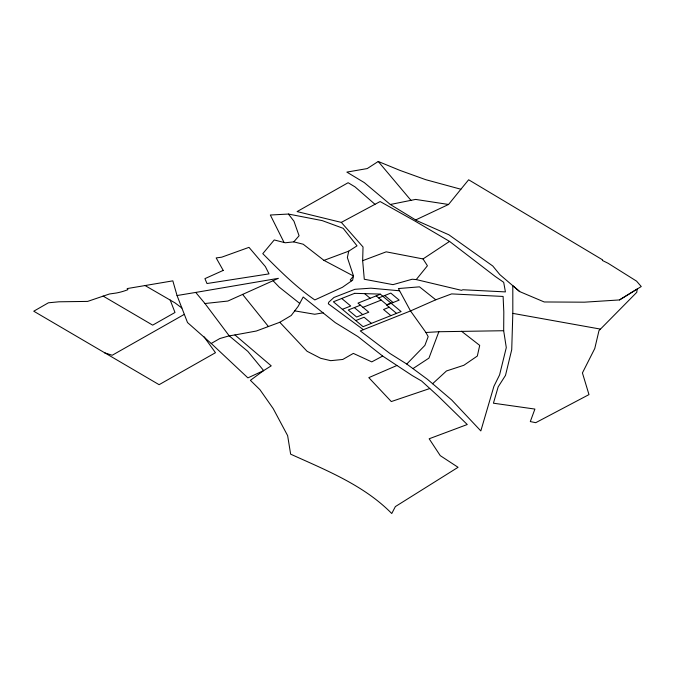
<?xml version="1.0" encoding="UTF-8"?>
<svg xmlns="http://www.w3.org/2000/svg" width="675" height="675" viewBox="0 0 675 675"><rect width="100%" height="100%" fill="white"/><g stroke="black" fill="none" stroke-linecap="round" stroke-linejoin="round"><path stroke-width="1.01" d="M503.677 330.725L503.812 311.985L503.103 296.443L451.609 293.903L435.772 299.793L410.51 310.939L360.29 330.91L389.863 353.43L406.755 364.044L427.452 379.316L451.634 399.912L480.828 430.92L493.914 386.311L499.584 374.895L506.292 347.6L503.677 330.725L438.86 331.737L425.933 332.48L410.51 310.939L398.393 288.554L419.479 286.841L435.772 299.793M341.322 222.396L380.126 201.547L414.61 220.843L449.55 241.405L495.239 276.463L503.693 282.31L505.415 291.904L462.881 289.752L461.481 290.334L416.239 279.577L412.18 279.231L392.985 284.648L364.289 279.248L362.661 260.677L363.032 246.974L341.322 222.396L297.093 211.587L348.123 182.722L355.058 186.899L374.988 204.314M519.716 291.608L512.806 285.702L512.823 313.377L511.726 349.675L505.499 375.393L498.167 386.868L493.433 403.203L534.904 409.075L530.305 421.58L535.748 422.677L588.98 394.605L582.424 372.929L594.776 348.502L598.987 330.615L636.787 292.317L637.166 289.035L619.49 299.936L584.398 302.181L544.219 301.97L519.716 291.608L499.804 274.59L492.801 266.026L448.858 234.782L416.737 220.624L390.319 204.491L364.314 182.621L346.849 172.108L367.242 168.573L378.236 161.477L399.946 170.387L425.689 179.668L460.89 189.245L468.644 179.778L602.589 259.858L602.362 260.449L608.141 263.301L636.567 281.137L641.25 286.538L619.49 299.936M284.048 242.46L270.337 215.013L288.436 214.051L322.237 220.615L343.17 228.327L357.024 245.835L348.747 251.151L347.363 257.555L353.523 276.024L352.62 280.159L342.385 287.322L314.82 299.936C295.684 286.774 279.129 270.101 262.786 253.657L274.227 239.954L285.238 242.772L293.785 241.869L303.193 244.215L323.966 260.373L353.523 276.024L350.241 279.973L351.692 280.808M438.86 331.737L428.954 358.104L413.083 368.516M415.918 219.831L448.546 204.474L460.89 189.245M416.239 279.577L427.427 265.764L423.031 258.938L386.193 251.834L362.661 260.677M293.785 241.869L299.076 235.752L293.962 221.214L288.436 214.051M406.755 364.044L424.887 345.389L428.178 336.648L425.933 332.48M432.574 383.763L446.47 370.963L463.86 365.276L477.318 356.046L479.714 345.398L461.523 331.256M423.031 258.938L449.55 241.405M234.925 334.952L256.348 331.02L279.796 322.279L291.229 315.495L298.156 306.357L303.176 296.992L335.256 322.616L357.902 336.555L382.674 356.071L412.248 375.562L421.605 381.029L438.514 396.427L467.26 424.524L429.165 438.775L440.26 455.642L458.063 467.303L395.364 506.587L391.753 513.523C363.977 485.241 326.135 470.247 290.638 454.157L287.634 435.637L273.24 408.67L259.942 389.686L250.391 380.337L263.655 370.592L271.223 365.85L234.925 334.952L229.213 335.846L219.822 338.538L211.224 343.465L187.507 322.54L177.044 295.532L172.834 280.851L127.162 288.579L127.887 289.642L127.086 289.98A44.128 25.473 0 0 1 116.438 292.992L109.485 293.979L87.649 301.404L58.919 301.801L48.406 302.797L33.75 311.209L159.106 384.683L215.477 352.704L204.044 336.791M184.334 314.348L112.219 355.252L104.524 352.789M382.674 356.071L371.765 361.884L353.346 353.405L342.765 359.463L330.742 360.669L320.701 358.307L307.058 351.278L279.796 322.279M195.733 292.427L278.404 278.319L227.88 301.042L204.964 303.522L195.733 292.427L177.044 295.532M396.858 365.521L368.812 377.637L391.298 401.558L429.739 388.547M342.377 309.327L350.713 306.011L341.727 298.477M380.388 294.216L357.969 303.126L368.786 312.196L356.636 317.022L348.266 310.011L360.416 305.176M378.65 297.928L390.8 293.102L399.17 300.113L387.011 304.948L376.203 295.878M362.99 307.336L381.223 300.088M390.952 303.067L386.395 304.881L396.537 313.386M355.767 320.549L364.103 317.233L371.427 323.376M389.222 307.252L383.552 309.504L390.867 315.638M323.966 260.373L348.747 251.151M390.319 204.491L415.589 199.412L448.546 204.474M323.215 312.82L314.702 314.255L294.747 310.871M399.6 290.79L370.896 288.166L354.907 289.305L333.923 297.489L328.733 302.231L328.312 303.784L363.378 329.67M600.185 329.054L512.823 313.377M145.083 285.55L175.019 302.881L181.887 308.036M103.072 296.055L152.677 325.139L174.994 312.483L170.176 300.038M299.734 303.413L279.239 287.153L273.071 280.716M384.725 295.515L393.095 302.535M364.618 293.633L370.162 298.282M354.341 307.598L362.711 314.609M211.224 343.465L247.894 377.882L263.655 370.592L247.877 351.422L229.213 335.846L204.964 303.522M378.236 161.477L410.982 200.365M242.57 294.368L268.422 326.523M223.214 270.413L204.922 278.64L206.997 283.534L269.021 273.881L265.376 266.591L248.991 247.354L221.678 257.192L216.169 257.909L223.214 270.413M354.662 293.33L333.382 301.793L363.082 326.692L401.093 311.572L380.261 294.106L354.662 293.33"/></g></svg>
